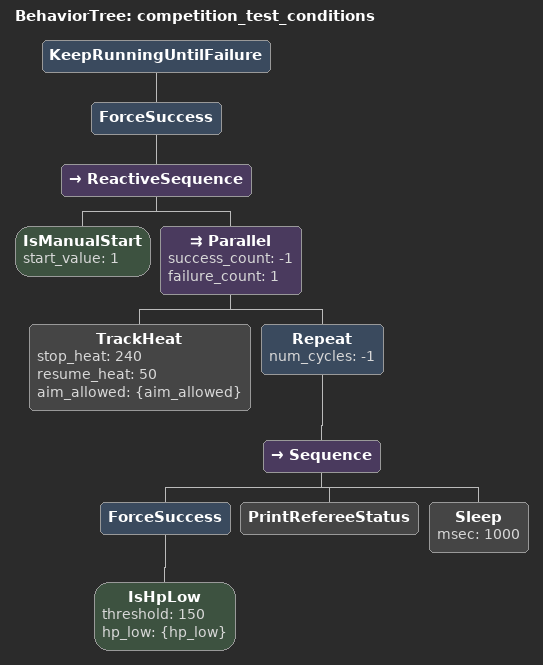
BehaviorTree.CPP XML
<?xml version="1.0" encoding="UTF-8"?>
<root BTCPP_format="4" main_tree_to_execute="competition_test_conditions">
  <BehaviorTree ID="competition_test_conditions">
    <KeepRunningUntilFailure>
      <ForceSuccess>
        <ReactiveSequence>
          <IsManualStart start_value="1"/>
          <Parallel success_count="-1" failure_count="1">
            <!-- Keep this child RUNNING so the latch survives subsequent ticks. -->
            <TrackHeat stop_heat="240" resume_heat="50" aim_allowed="{aim_allowed}"/>
            <Repeat num_cycles="-1">
              <Sequence>
                <ForceSuccess>
                  <IsHpLow threshold="150" hp_low="{hp_low}"/>
                </ForceSuccess>
                <PrintRefereeStatus/>
                <Sleep msec="1000"/>
              </Sequence>
            </Repeat>
          </Parallel>
        </ReactiveSequence>
      </ForceSuccess>
    </KeepRunningUntilFailure>
  </BehaviorTree>
</root>
